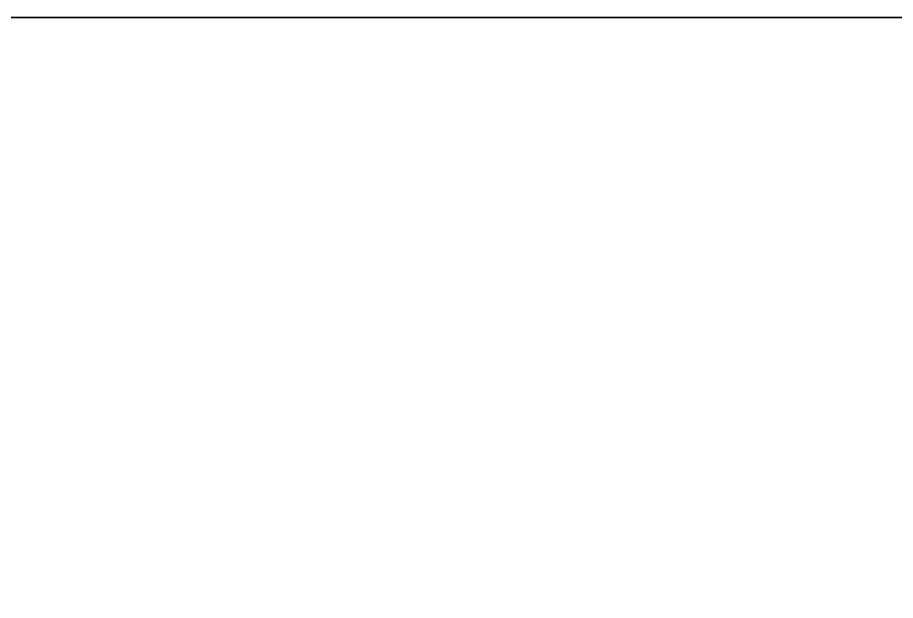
# Model space of a CAD drawing. Extents: x -1998 to 40, y -600 to 0.
# Drawn here: x -509.16 to -502.46, y -4.45 to 0 of the extents above; entities that cross this region are included whole.
import ezdxf

# ---------------------------------------------------------------- set-up
doc = ezdxf.new("R2010")
doc.units = 0

# ---------------------------------------------------------------- blocks, each defined once
blk = doc.blocks.new('rack tv terrero.bajo.Door No hardware (unica) [3]1', base_point=(1498.5, 450, 413))
at = {"layer": 'e-Gris Cachemira', "color": 0}
for points in [[(1498.5, 432), (1498.5, 450), (1008.1667, 450), (1008.1667, 432)], [(1008.1667, 432, 413), (1008.1667, 450, 413), (1498.5, 450, 413), (1498.5, 432, 413)]]:
    blk.add_3dface(points, dxfattribs=at)
at = {"layer": 'e-gris cahcemeria U702', "color": 0}
blk.add_3dface([(1498.5, 450, 413), (1498.5, 450), (1008.1667, 450), (1008.1667, 450, 413)], dxfattribs=at)
blk = doc.blocks.new('rack tv terrero.bajo.Door No hardware (unica) [3]')
at = {"layer": 'e-gris cahcemeria U702'}
blk.add_blockref('rack tv terrero.bajo.Door No hardware (unica) [3]1', (1498.5, 450, 413), dxfattribs=at)
blk = doc.blocks.new('rack tv terrero.bajo.Door No hardware (unica) [5]1', base_point=(1498.5, 450, 600))
at = {"layer": 'e-Gris Cachemira', "color": 0}
for points in [[(1498.5, 432, 413), (1498.5, 450, 413), (1007.91696, 450, 413), (1007.91696, 432, 413)], [(1007.91696, 432, 600), (1007.91696, 450, 600), (1498.5, 450, 600), (1498.5, 432, 600)]]:
    blk.add_3dface(points, dxfattribs=at)
at = {"layer": 'e-gris cahcemeria U702', "color": 0}
blk.add_3dface([(1498.5, 450, 600), (1498.5, 450, 413), (1007.91696, 450, 413), (1007.91696, 450, 600)], dxfattribs=at)
blk = doc.blocks.new('rack tv terrero.bajo.Door No hardware (unica) [5]')
at = {"layer": 'e-gris cahcemeria U702'}
blk.add_blockref('rack tv terrero.bajo.Door No hardware (unica) [5]1', (1498.5, 450, 600), dxfattribs=at)
blk = doc.blocks.new('rack tv terrero.bajo')
at = {"layer": 'rack tv terrero.bajo.Door No hardware (unica) [3]'}
blk.add_blockref('rack tv terrero.bajo.Door No hardware (unica) [3]', (0, 0), dxfattribs=at)
at = {"layer": 'rack tv terrero.bajo.Door No hardware (unica) [5]'}
blk.add_blockref('rack tv terrero.bajo.Door No hardware (unica) [5]', (0, 0), dxfattribs=at)

msp = doc.modelspace()

# ---------------------------------------------------------------- block references
msp.add_blockref('rack tv terrero.bajo', (-1998, -450, 44))

doc.saveas('drawing.dxf')
